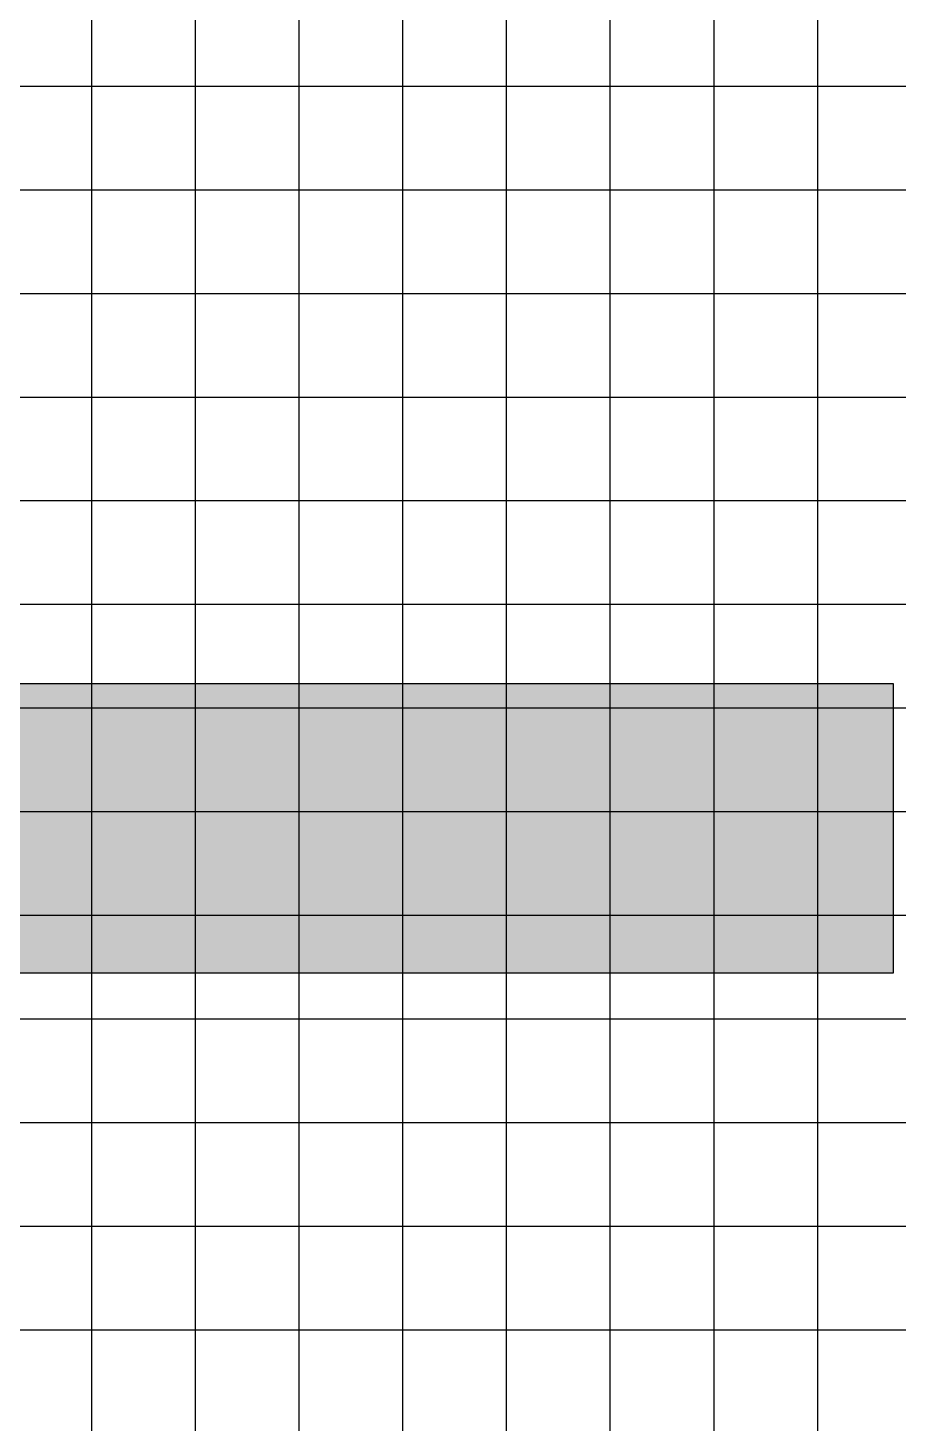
# Model space of a CAD drawing. Header units: centimetres. Extents: x -3207095 to 15275363, y -32656 to 4798027.
# Drawn here: x 705685.4 to 705741.6, y 4438478.3 to 4438568.4 of the extents above; entities that cross this region are included whole.
import ezdxf
from ezdxf.enums import TextEntityAlignment as Align

# ---------------------------------------------------------------- set-up
doc = ezdxf.new("R2010")
doc.units = ezdxf.units.CM
doc.linetypes.add('DUZ', pattern=[500, 500])
doc.layers.get('0').update_dxf_attribs({"color": 1, "linetype": 'DUZ'})
doc.layers.add('a_seramik', color=241, linetype='Continuous')
doc.layers.add('a_yazi', color=105, linetype='Continuous')
doc.styles.add('KOD', font='arial.ttf')

msp = doc.modelspace()

# ---------------------------------------------------------------- hatches: boundary and pattern name
msp.add_hatch(color=255).paths.add_polyline_path([(705679.702, 4438507.374), (705741.281, 4438507.374), (705741.281, 4438526.051), (705679.702, 4438526.051)])

# ---------------------------------------------------------------- linework, layer by layer
at = {"layer": 'a_seramik', "color": 253}
for p, q in [((705689.521, 4438685.127), (705689.521, 4438015.793)), ((705696.214, 4438685.127), (705696.214, 4438015.793)), ((705702.907, 4438685.127), (705702.907, 4438015.793)), ((705709.601, 4438685.127), (705709.601, 4438015.793)), ((705716.294, 4438685.127), (705716.294, 4438015.793)), ((705722.987, 4438685.127), (705722.987, 4438015.793)), ((705729.681, 4438685.127), (705729.681, 4438015.793)), ((705736.374, 4438685.127), (705736.374, 4438015.793)), ((705673.393, 4438564.647), (705780.015, 4438564.647)), ((705542.267, 4438557.954), (705780.015, 4438557.954)), ((705542.267, 4438551.26), (705780.015, 4438551.26)), ((705542.267, 4438544.567), (705780.015, 4438544.567)), ((705542.267, 4438537.874), (705780.015, 4438537.874)), ((705542.267, 4438531.18), (705780.015, 4438531.18)), ((705542.267, 4438524.487), (705780.015, 4438524.487)), ((705542.267, 4438517.794), (705780.015, 4438517.794)), ((705663.889, 4438511.1), (705780.015, 4438511.1)), ((705664.488, 4438504.407), (705780.015, 4438504.407)), ((705665.318, 4438497.714), (705780.015, 4438497.714)), ((705665.318, 4438491.02), (705780.015, 4438491.02)), ((705664.488, 4438484.327), (705780.015, 4438484.327))]:
    msp.add_line(p, q, dxfattribs=at)
at = {"layer": 'a_yazi'}
msp.add_lwpolyline([(705679.702, 4438507.374), (705741.281, 4438507.374), (705741.281, 4438526.051), (705679.702, 4438526.051)], close=True, dxfattribs=at)

# ---------------------------------------------------------------- texts
at = {"layer": 'a_yazi', "style": 'KOD'}
msp.add_attdef('SE.F2', text='CG', height=13.3867, dxfattribs=at).set_placement((705710.572, 4438516.712), align=Align.MIDDLE)

doc.saveas('drawing.dxf')
